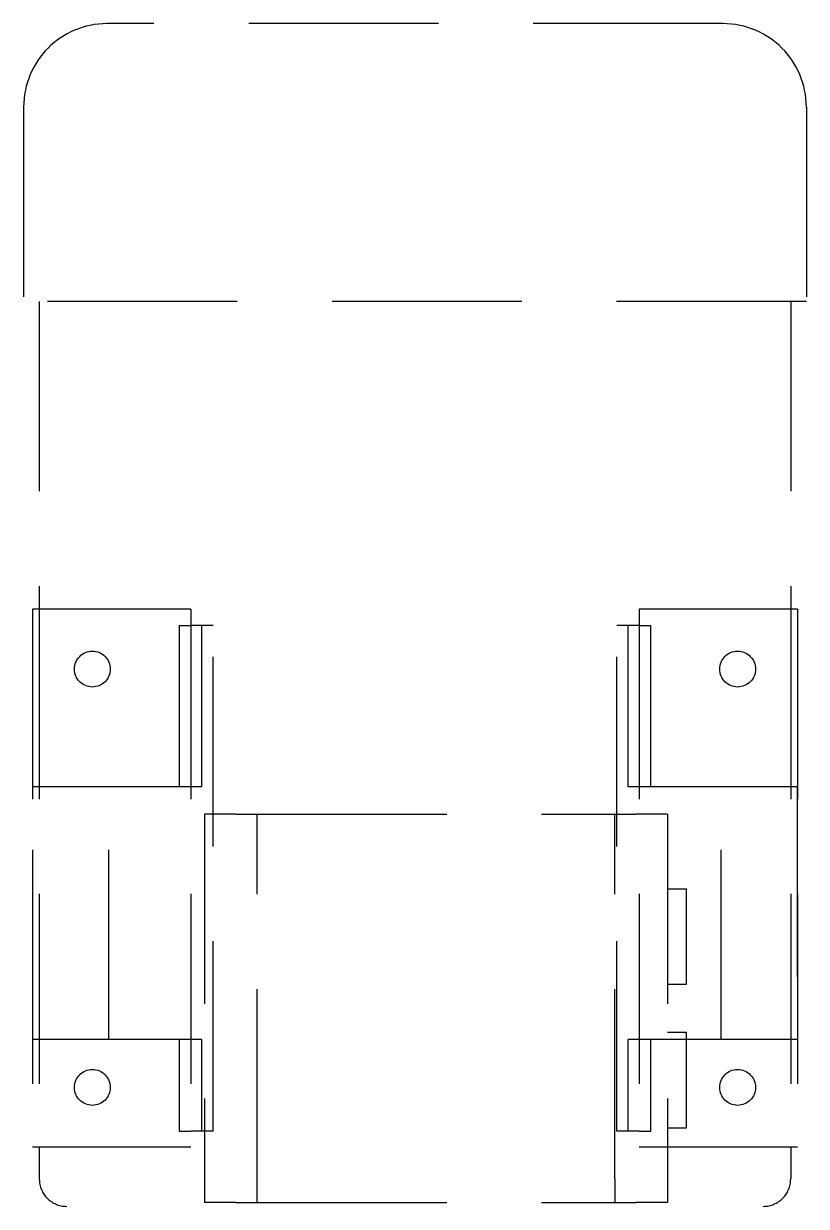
# Model space of a CAD drawing. Extents: x -32000 to 416743, y -254124 to 144214.
# Drawn here: x 255664 to 255926, y 64735 to 65130.8 of the extents above; entities that cross this region are included whole.
import ezdxf

# ---------------------------------------------------------------- set-up
doc = ezdxf.new("R2010")
doc.units = 0
doc.header["$LTSCALE"] = 10
doc.linetypes.add('XFM1Q40$0$HIDDEN', pattern=[9.525, 6.35, -3.175])
doc.layers.add('XFM1Q40$0$M-EQPM-MAU', color=22, linetype='Continuous')

# ---------------------------------------------------------------- blocks, each defined once
blk = doc.blocks.new('XFM1Q40')
at = {"layer": 'XFM1Q40$0$M-EQPM-MAU', "color": 252, "linetype": 'XFM1Q40$0$HIDDEN', "extrusion": (1, 9.95799e-17, 0)}
for p, q in [((255898.1, 65130.8, 30.78), (255691.9, 65130.8, 30.78)), ((255664, 65102.9, 30.78), (255664, 65037.8, 30.78)), ((255926, 65102.9, 30.78), (255926, 65037.8, 30.78)), ((255926, 65037.8, 30.78), (255664, 65037.8, 30.78)), ((255669.24, 65037.8, 30.78), (255669.24, 64934.8, 30.78)), ((255920.76, 65037.8, 30.78), (255920.76, 64934.8, 30.78)), ((255667, 64934.8, 30.78), (255667, 64754.8, 30.78)), ((255720, 64934.8, 30.78), (255667, 64934.8, 30.78)), ((255669.24, 64934.8, 30.78), (255669.24, 64754.8, 30.78)), ((255720, 64934.8, 30.78), (255720, 64754.8, 30.78)), ((255870, 64934.8, 30.78), (255870, 64754.8, 30.78)), ((255923, 64934.8, 30.78), (255870, 64934.8, 30.78)), ((255920.76, 64934.8, 30.78), (255920.76, 64754.8, 30.78)), ((255923, 64934.8, 30.78), (255923, 64754.8, 30.78)), ((255716.07, 64929.4, 30.78), (255716.07, 64875.4, 30.78)), ((255716.07, 64929.4, 30.78), (255720, 64929.4, 30.78)), ((255727.46, 64929.4, 30.78), (255720, 64929.4, 30.78)), ((255723.7, 64875.4, 30.78), (255723.7, 64929.4, 30.78)), ((255727.46, 64760.2, 30.78), (255727.46, 64929.4, 30.78)), ((255870, 64929.4, 30.78), (255862.54, 64929.4, 30.78)), ((255862.54, 64760.2, 30.78), (255862.54, 64929.4, 30.78)), ((255866.3, 64875.4, 30.78), (255866.3, 64929.4, 30.78)), ((255870, 64929.4, 30.78), (255873.93, 64929.4, 30.78)), ((255873.93, 64875.4, 30.78), (255873.93, 64929.4, 30.78)), ((255716.07, 64875.4, 30.78), (255667.12, 64875.4, 30.78)), ((255667.12, 64790.8, 30.78), (255667.12, 64875.4, 30.78)), ((255692.49, 64790.8, 30.78), (255692.49, 64875.4, 30.78)), ((255723.7, 64875.4, 30.78), (255716.07, 64875.4, 30.78)), ((255873.93, 64875.4, 30.78), (255866.3, 64875.4, 30.78)), ((255922.88, 64875.4, 30.78), (255873.93, 64875.4, 30.78)), ((255897.51, 64790.8, 30.78), (255897.51, 64875.4, 30.78)), ((255922.88, 64875.4, 30.78), (255922.88, 64790.8, 30.78)), ((255724.5, 64866.3, 30.78), (255724.5, 64736.3, 30.78)), ((255735.07, 64866.3, 30.78), (255724.5, 64866.3, 30.78)), ((255735.07, 64866.3, 30.78), (255742.12, 64866.3, 30.78)), ((255742.12, 64744.17, 30.78), (255742.12, 64866.3, 30.78)), ((255742.12, 64866.3, 30.78), (255861.87, 64866.3, 30.78)), ((255861.87, 64744.17, 30.78), (255861.87, 64866.3, 30.78)), ((255861.87, 64866.3, 30.78), (255868.92, 64866.3, 30.78)), ((255879.5, 64866.3, 30.78), (255868.92, 64866.3, 30.78)), ((255879.5, 64866.3, 30.78), (255879.5, 64736.3, 30.78)), ((255879.5, 64841.3, 30.78), (255885.91, 64841.3, 30.78)), ((255885.91, 64809.3, 30.78), (255885.91, 64841.3, 30.78)), ((255879.5, 64809.3, 30.78), (255885.91, 64809.3, 30.78)), ((255879.5, 64793.3, 30.78), (255885.91, 64793.3, 30.78)), ((255885.91, 64761.3, 30.78), (255885.91, 64793.3, 30.78)), ((255716.07, 64790.8, 30.78), (255667.12, 64790.8, 30.78)), ((255716.07, 64790.8, 30.78), (255716.07, 64760.2, 30.78)), ((255723.7, 64790.8, 30.78), (255716.07, 64790.8, 30.78)), ((255723.7, 64760.2, 30.78), (255723.7, 64790.8, 30.78)), ((255873.93, 64790.8, 30.78), (255866.3, 64790.8, 30.78)), ((255866.3, 64760.2, 30.78), (255866.3, 64790.8, 30.78)), ((255922.88, 64790.8, 30.78), (255873.93, 64790.8, 30.78)), ((255873.93, 64760.2, 30.78), (255873.93, 64790.8, 30.78)), ((255879.5, 64761.3, 30.78), (255885.91, 64761.3, 30.78)), ((255716.07, 64760.2, 30.78), (255720, 64760.2, 30.78)), ((255727.46, 64760.2, 30.78), (255720, 64760.2, 30.78)), ((255870, 64760.2, 30.78), (255862.54, 64760.2, 30.78)), ((255870, 64760.2, 30.78), (255873.93, 64760.2, 30.78)), ((255720, 64754.8, 30.78), (255667, 64754.8, 30.78)), ((255669.24, 64754.8, 30.78), (255669.24, 64744.17, 30.78)), ((255923, 64754.8, 30.78), (255870, 64754.8, 30.78)), ((255920.76, 64754.8, 30.78), (255920.76, 64744.17, 30.78)), ((255735.07, 64736.3, 30.78), (255724.5, 64736.3, 30.78)), ((255735.07, 64736.3, 30.78), (255742.12, 64736.3, 30.78)), ((255742.12, 64736.3, 30.78), (255861.87, 64736.3, 30.78)), ((255861.87, 64736.3, 30.78), (255868.92, 64736.3, 30.78)), ((255879.5, 64736.3, 30.78), (255868.92, 64736.3, 30.78))]:
    blk.add_line(p, q, dxfattribs=at)
at = {"layer": 'XFM1Q40$0$M-EQPM-MAU', "color": 252, "linetype": 'XFM1Q40$0$HIDDEN'}
for centre in [(255687, 64914.8, 30.78), (255903, 64914.8, 30.78), (255687, 64774.8, 30.78), (255903, 64774.8, 30.78)]:
    blk.add_circle(centre, 6, dxfattribs=at)
for centre, radius, start, end in [((255691.9, 65102.9, 30.78), 27.9, 90, 180), ((255898.1, 65102.9, 30.78), 27.9, 0, 90), ((255678.41, 64744.17, 30.78), 9.17, 180, 270), ((255911.59, 64744.17, 30.78), 9.17, 270, 0)]:
    blk.add_arc(centre, radius, start, end, dxfattribs=at)
for points, knots in [([(255742.12, 64736.3, 30.78), (255742.12, 64736.49, 30.78), (255742.12, 64736.7, 30.78), (255742.12, 64737.17, 30.78), (255742.12, 64737.43, 30.78), (255742.12, 64738.25, 30.78), (255742.12, 64738.86, 30.78), (255742.12, 64739.89, 30.78), (255742.12, 64740.25, 30.78), (255742.12, 64740.99, 30.78), (255742.12, 64741.37, 30.78), (255742.12, 64742.15, 30.78), (255742.12, 64742.54, 30.78), (255742.12, 64743.15, 30.78), (255742.12, 64743.36, 30.78), (255742.12, 64743.76, 30.78), (255742.12, 64743.97, 30.78), (255742.12, 64744.17, 30.78)], [0.018429741, 0.018429741, 0.018429741, 0.018429741, 0.019644707, 0.019644707, 0.020859672, 0.020859672, 0.023289603, 0.023289603, 0.024504569, 0.024504569, 0.025719534, 0.025719534, 0.0269345, 0.0269345, 0.027541983, 0.027541983, 0.028149465, 0.028149465, 0.028149465, 0.028149465]), ([(255861.87, 64744.17, 30.78), (255861.87, 64743.76, 30.78), (255861.87, 64743.34, 30.78), (255861.87, 64742.51, 30.78), (255861.87, 64742.11, 30.78), (255861.87, 64741.32, 30.78), (255861.87, 64740.93, 30.78), (255861.87, 64740.18, 30.78), (255861.87, 64739.83, 30.78), (255861.87, 64739.15, 30.78), (255861.87, 64738.83, 30.78), (255861.87, 64738.21, 30.78), (255861.87, 64737.93, 30.78), (255861.87, 64737.39, 30.78), (255861.87, 64737.15, 30.78), (255861.87, 64736.69, 30.78), (255861.87, 64736.49, 30.78), (255861.87, 64736.3, 30.78)], [0.034574243, 0.034574243, 0.034574243, 0.034574243, 0.035815597, 0.035815597, 0.03705695, 0.03705695, 0.038298304, 0.038298304, 0.039539657, 0.039539657, 0.040781011, 0.040781011, 0.042022364, 0.042022364, 0.043263718, 0.043263718, 0.044505071, 0.044505071, 0.044505071, 0.044505071])]:
    blk.add_open_spline(points, degree=3, knots=knots, dxfattribs=at)

msp = doc.modelspace()

# ---------------------------------------------------------------- block references
msp.add_blockref('XFM1Q40', (0, 0))

doc.saveas('drawing.dxf')
